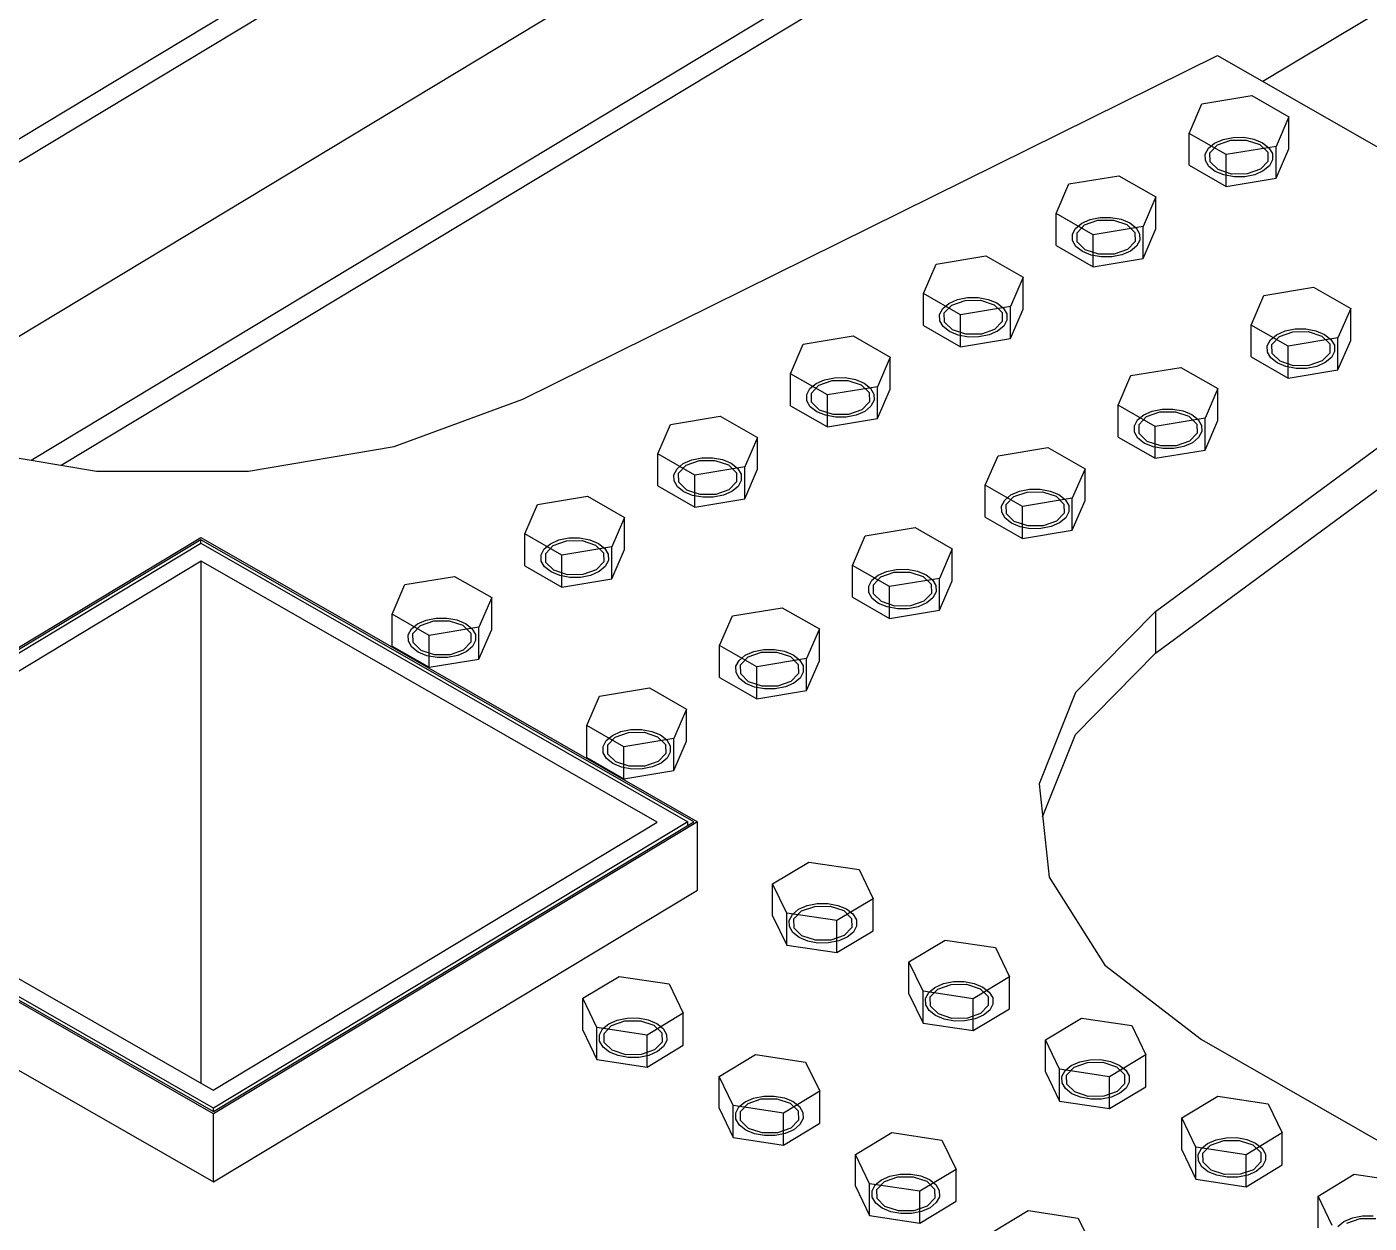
# Model space of a CAD drawing. Header units: millimetres. Extents: x 15962 to 71432, y 9666 to 72266.
# Drawn here: x 54990.3 to 55483.9, y 42962.1 to 43402.2 of the extents above; entities that cross this region are included whole.
import ezdxf

# ---------------------------------------------------------------- set-up
doc = ezdxf.new("R2010")
doc.units = ezdxf.units.MM
doc.header["$LTSCALE"] = 2

msp = doc.modelspace()

# ---------------------------------------------------------------- linework, layer by layer
at = {"color": 2, "linetype": 'Continuous'}
for p, q in [((54867.6184, 43288.6615), (55469.5329, 43651.8438)), ((54875.3491, 43284.8314), (55469.5329, 43643.3491)), ((55444.8302, 43382.1165), (55785.9768, 43587.957)), ((54936.035, 43257.4298), (55428.3456, 43554.4794)), ((54991.9464, 43242.7303), (55469.5329, 43530.8957)), ((55002.9422, 43240.8703), (55469.5329, 43522.401)), ((55172.7555, 43265.1695), (55428.197, 43391.6635)), ((55428.197, 43391.6635), (55571.2899, 43309.5323)), ((55405.3623, 43187.0875), (55571.2899, 43309.5323)), ((55405.3623, 43171.7161), (55571.2899, 43294.161)), ((55125.45, 43247.7344), (55172.7555, 43265.1695)), ((54962.2939, 43247.7464), (55015.952, 43238.6695)), ((55071.788, 43238.6654), (55125.45, 43247.7344)), ((55015.952, 43238.6695), (55071.788, 43238.6654)), ((54876.3496, 43106.9348), (55054.2862, 43214.2979)), ((55054.3047, 43213.4667), (54877.7637, 43106.9457)), ((55054.2862, 43214.2979), (55236.9432, 43109.7094)), ((55235.5291, 43109.6985), (55054.3047, 43213.4667)), ((55054.3047, 43212.2032), (55054.3047, 43213.4667)), ((54879.8849, 43106.962), (55054.3325, 43212.2199)), ((55054.3325, 43212.2199), (55233.408, 43109.6822)), ((55054.4806, 43205.5705), (54891.1976, 43107.0491)), ((55222.0952, 43109.5952), (55054.4806, 43205.5705)), ((55054.4806, 43013.554), (55054.4806, 43205.5705)), ((55405.3623, 43187.0875), (55375.9493, 43157.2743)), ((55405.3623, 43187.0875), (55405.3623, 43171.7161)), ((55375.9493, 43141.903), (55405.3623, 43171.7161)), ((55375.9493, 43157.2743), (55362.5093, 43123.7287)), ((55363.8094, 43111.6026), (55375.9493, 43141.903)), ((55362.5093, 43123.7287), (55366.1971, 43089.3338)), ((55058.8122, 43011.0737), (55222.0952, 43109.5952)), ((55233.408, 43109.6822), (55058.9603, 43004.4243)), ((55058.9881, 43003.1775), (55235.5291, 43109.6985)), ((55236.9432, 43109.7094), (55059.0066, 43002.3463)), ((55233.408, 43108.4187), (55233.408, 43109.6822)), ((55236.9432, 43084.6299), (55236.9432, 43109.7094)), ((55059.0066, 43002.3463), (54876.3496, 43106.9348)), ((54877.7637, 43106.9457), (55058.9881, 43003.1775)), ((55058.9603, 43004.4243), (54879.8849, 43106.962)), ((54891.1976, 43107.0491), (55058.8122, 43011.0737)), ((55366.1971, 43089.3338), (55386.6959, 43057.0454)), ((55059.0066, 42977.2668), (55236.9432, 43084.6299)), ((54876.3496, 43081.8553), (55059.0066, 42977.2668)), ((55386.6959, 43057.0454), (55422.2439, 43029.6386)), ((55422.2439, 43029.6386), (55643.9303, 42902.7034)), ((55058.9603, 43003.1934), (55058.9603, 43004.4243)), ((55059.0066, 42977.2668), (55059.0066, 43002.3463))]:
    msp.add_line(p, q, dxfattribs=at)
at = {"color": 7, "linetype": 'Continuous'}
for p, q in [((55422.3692, 43373.8254), (55440.7064, 43376.8652)), ((55440.7064, 43376.8652), (55454.3538, 43369.0508)), ((55417.6793, 43362.9712), (55422.3692, 43373.8254)), ((55454.3538, 43369.0508), (55449.6639, 43358.1966)), ((55454.3538, 43357.3039), (55454.3538, 43369.0508)), ((55417.6793, 43351.2242), (55417.6793, 43362.9712)), ((55431.3267, 43355.1567), (55417.6793, 43362.9712)), ((55427.0628, 43359.3909), (55430.1964, 43360.7663)), ((55428.1372, 43358.7757), (55433.0307, 43360.4869)), ((55430.1964, 43360.7663), (55433.8997, 43361.5052)), ((55433.0307, 43360.4869), (55438.7242, 43360.5307)), ((55433.8997, 43361.5052), (55437.8102, 43361.5353)), ((55437.8102, 43361.5353), (55441.5452, 43360.8537)), ((55438.7242, 43360.5307), (55443.6923, 43358.8954)), ((55441.5452, 43360.8537), (55444.7389, 43359.5269)), ((55423.6459, 43355.3183), (55424.8057, 43357.5137)), ((55424.8057, 43357.5137), (55427.0628, 43359.3909)), ((55425.355, 43355.8556), (55428.1372, 43358.7757)), ((55425.4296, 43352.509), (55425.355, 43355.8556)), ((55449.6639, 43358.1966), (55431.3267, 43355.1567)), ((55443.6923, 43358.8954), (55446.6036, 43356.0191)), ((55444.7389, 43359.5269), (55447.0789, 43357.6851)), ((55446.6036, 43356.0191), (55446.6781, 43352.6725)), ((55447.0789, 43357.6851), (55448.336, 43355.5083)), ((55448.336, 43355.5083), (55448.3872, 43353.2098)), ((55449.6639, 43346.4496), (55449.6639, 43358.1966)), ((55449.6639, 43346.4496), (55454.3538, 43357.3039)), ((55417.6793, 43351.2242), (55431.3267, 43343.4098)), ((55423.6971, 43353.0198), (55423.6459, 43355.3183)), ((55424.9542, 43350.843), (55423.6971, 43353.0198)), ((55427.2942, 43349.0012), (55424.9542, 43350.843)), ((55428.3409, 43349.6327), (55425.4296, 43352.509)), ((55431.3267, 43343.4098), (55431.3267, 43355.1567)), ((55446.6781, 43352.6725), (55443.8959, 43349.7524)), ((55447.2275, 43351.0144), (55444.9703, 43349.1372)), ((55448.3872, 43353.2098), (55447.2275, 43351.0144)), ((55373.5238, 43344.3532), (55391.8611, 43347.393)), ((55391.8611, 43347.393), (55405.5085, 43339.5786)), ((55430.488, 43347.6744), (55427.2942, 43349.0012)), ((55433.3089, 43347.9974), (55428.3409, 43349.6327)), ((55434.2229, 43346.9928), (55430.488, 43347.6744)), ((55431.3267, 43343.4098), (55449.6639, 43346.4496)), ((55439.0024, 43348.0412), (55433.3089, 43347.9974)), ((55438.1334, 43347.0229), (55434.2229, 43346.9928)), ((55441.8367, 43347.7618), (55438.1334, 43347.0229)), ((55443.8959, 43349.7524), (55439.0024, 43348.0412)), ((55444.9703, 43349.1372), (55441.8367, 43347.7618)), ((55368.834, 43333.4989), (55373.5238, 43344.3532)), ((55405.5085, 43339.5786), (55400.8186, 43328.7243)), ((55405.5085, 43327.8316), (55405.5085, 43339.5786)), ((55368.834, 43321.752), (55368.834, 43333.4989)), ((55382.4814, 43325.6845), (55368.834, 43333.4989)), ((55378.2175, 43329.9187), (55381.351, 43331.2941)), ((55379.2919, 43329.3035), (55384.1854, 43331.0147)), ((55381.351, 43331.2941), (55385.0544, 43332.033)), ((55384.1854, 43331.0147), (55389.8789, 43331.0585)), ((55385.0544, 43332.033), (55388.9649, 43332.0631)), ((55388.9649, 43332.0631), (55392.6998, 43331.3814)), ((55389.8789, 43331.0585), (55394.8469, 43329.4232)), ((55392.6998, 43331.3814), (55395.8936, 43330.0547)), ((55374.8006, 43325.8461), (55375.9603, 43328.0415)), ((55374.8518, 43323.5476), (55374.8006, 43325.8461)), ((55375.9603, 43328.0415), (55378.2175, 43329.9187)), ((55376.5097, 43326.3834), (55379.2919, 43329.3035)), ((55376.5842, 43323.0368), (55376.5097, 43326.3834)), ((55400.8186, 43328.7243), (55382.4814, 43325.6845)), ((55394.8469, 43329.4232), (55397.7582, 43326.5469)), ((55395.8936, 43330.0547), (55398.2336, 43328.2128)), ((55397.7582, 43326.5469), (55397.8328, 43323.2003)), ((55398.2336, 43328.2128), (55399.4907, 43326.0361)), ((55399.4907, 43326.0361), (55399.5419, 43323.7375)), ((55400.8186, 43316.9774), (55400.8186, 43328.7243)), ((55400.8186, 43316.9774), (55405.5085, 43327.8316)), ((55368.834, 43321.752), (55382.4814, 43313.9376)), ((55376.1089, 43321.3708), (55374.8518, 43323.5476)), ((55378.4488, 43319.5289), (55376.1089, 43321.3708)), ((55379.4955, 43320.1605), (55376.5842, 43323.0368)), ((55382.4814, 43313.9376), (55382.4814, 43325.6845)), ((55397.8328, 43323.2003), (55395.0506, 43320.2802)), ((55398.3821, 43321.5422), (55396.125, 43319.6649)), ((55399.5419, 43323.7375), (55398.3821, 43321.5422)), ((55324.6785, 43314.881), (55343.0157, 43317.9208)), ((55343.0157, 43317.9208), (55356.6631, 43310.1063)), ((55381.6426, 43318.2022), (55378.4488, 43319.5289)), ((55384.4635, 43318.5251), (55379.4955, 43320.1605)), ((55385.3776, 43317.5205), (55381.6426, 43318.2022)), ((55382.4814, 43313.9376), (55400.8186, 43316.9774)), ((55390.1571, 43318.5689), (55384.4635, 43318.5251)), ((55389.2881, 43317.5506), (55385.3776, 43317.5205)), ((55392.9914, 43318.2895), (55389.2881, 43317.5506)), ((55395.0506, 43320.2802), (55390.1571, 43318.5689)), ((55396.125, 43319.6649), (55392.9914, 43318.2895)), ((55319.9887, 43304.0267), (55324.6785, 43314.881)), ((55356.6631, 43310.1063), (55351.9733, 43299.2521)), ((55356.6631, 43298.3594), (55356.6631, 43310.1063)), ((55445.154, 43303.3381), (55463.4913, 43306.3779)), ((55463.4913, 43306.3779), (55477.1387, 43298.5635)), ((55319.9887, 43292.2798), (55319.9887, 43304.0267)), ((55333.636, 43296.2123), (55319.9887, 43304.0267)), ((55329.3721, 43300.4465), (55332.5057, 43301.8219)), ((55330.4466, 43299.8313), (55335.3401, 43301.5425)), ((55332.5057, 43301.8219), (55336.209, 43302.5608)), ((55335.3401, 43301.5425), (55341.0336, 43301.5863)), ((55336.209, 43302.5608), (55340.1196, 43302.5909)), ((55340.1196, 43302.5909), (55343.8545, 43301.9092)), ((55341.0336, 43301.5863), (55346.0016, 43299.951)), ((55343.8545, 43301.9092), (55347.0483, 43300.5825)), ((55440.4642, 43292.4839), (55445.154, 43303.3381)), ((55325.9553, 43296.3739), (55327.115, 43298.5692)), ((55326.0064, 43294.0753), (55325.9553, 43296.3739)), ((55327.115, 43298.5692), (55329.3721, 43300.4465)), ((55327.6644, 43296.9111), (55330.4466, 43299.8313)), ((55327.7389, 43293.5646), (55327.6644, 43296.9111)), ((55351.9733, 43299.2521), (55333.636, 43296.2123)), ((55333.636, 43284.4654), (55333.636, 43296.2123)), ((55346.0016, 43299.951), (55348.9129, 43297.0746)), ((55347.0483, 43300.5825), (55349.3882, 43298.7406)), ((55348.9129, 43297.0746), (55348.9874, 43293.7281)), ((55349.3882, 43298.7406), (55350.6453, 43296.5639)), ((55350.6453, 43296.5639), (55350.6965, 43294.2653)), ((55351.9733, 43287.5052), (55351.9733, 43299.2521)), ((55351.9733, 43287.5052), (55356.6631, 43298.3594)), ((55477.1387, 43298.5635), (55472.4488, 43287.7092)), ((55477.1387, 43286.8165), (55477.1387, 43298.5635)), ((55319.9887, 43292.2798), (55333.636, 43284.4654)), ((55327.2636, 43291.8986), (55326.0064, 43294.0753)), ((55329.6035, 43290.0567), (55327.2636, 43291.8986)), ((55330.6502, 43290.6883), (55327.7389, 43293.5646)), ((55348.9874, 43293.7281), (55346.2052, 43290.8079)), ((55349.5368, 43292.07), (55347.2797, 43290.1927)), ((55350.6965, 43294.2653), (55349.5368, 43292.07)), ((55440.4642, 43280.7369), (55440.4642, 43292.4839)), ((55454.1116, 43284.6694), (55440.4642, 43292.4839)), ((55275.8332, 43285.4087), (55294.1704, 43288.4486)), ((55294.1704, 43288.4486), (55307.8178, 43280.6341)), ((55332.7973, 43288.73), (55329.6035, 43290.0567)), ((55335.6182, 43289.0529), (55330.6502, 43290.6883)), ((55336.5322, 43288.0483), (55332.7973, 43288.73)), ((55333.636, 43284.4654), (55351.9733, 43287.5052)), ((55341.3117, 43289.0967), (55335.6182, 43289.0529)), ((55340.4428, 43288.0784), (55336.5322, 43288.0483)), ((55344.1461, 43288.8173), (55340.4428, 43288.0784)), ((55346.2052, 43290.8079), (55341.3117, 43289.0967)), ((55347.2797, 43290.1927), (55344.1461, 43288.8173)), ((55446.4308, 43284.831), (55447.5905, 43287.0264)), ((55447.5905, 43287.0264), (55449.8476, 43288.9036)), ((55448.1399, 43285.3683), (55450.9221, 43288.2884)), ((55449.8476, 43288.9036), (55452.9812, 43290.279)), ((55450.9221, 43288.2884), (55455.8156, 43289.9996)), ((55452.9812, 43290.279), (55456.6846, 43291.0179)), ((55472.4488, 43287.7092), (55454.1116, 43284.6694)), ((55455.8156, 43289.9996), (55461.5091, 43290.0434)), ((55456.6846, 43291.0179), (55460.5951, 43291.048)), ((55460.5951, 43291.048), (55464.33, 43290.3663)), ((55461.5091, 43290.0434), (55466.4771, 43288.4081)), ((55464.33, 43290.3663), (55467.5238, 43289.0396)), ((55466.4771, 43288.4081), (55469.3884, 43285.5318)), ((55467.5238, 43289.0396), (55469.8638, 43287.1978)), ((55469.8638, 43287.1978), (55471.1209, 43285.021)), ((55472.4488, 43275.9623), (55472.4488, 43287.7092)), ((55472.4488, 43275.9623), (55477.1387, 43286.8165)), ((55271.1433, 43274.5545), (55275.8332, 43285.4087)), ((55446.482, 43282.5325), (55446.4308, 43284.831)), ((55447.7391, 43280.3557), (55446.482, 43282.5325)), ((55448.2144, 43282.0217), (55448.1399, 43285.3683)), ((55451.1257, 43279.1454), (55448.2144, 43282.0217)), ((55454.1116, 43272.9225), (55454.1116, 43284.6694)), ((55469.463, 43282.1852), (55466.6807, 43279.2651)), ((55469.3884, 43285.5318), (55469.463, 43282.1852)), ((55471.1721, 43282.7225), (55470.0123, 43280.5271)), ((55471.1209, 43285.021), (55471.1721, 43282.7225)), ((55307.8178, 43280.6341), (55303.128, 43269.7799)), ((55307.8178, 43268.8872), (55307.8178, 43280.6341)), ((55396.3087, 43273.8659), (55414.6459, 43276.9057)), ((55414.6459, 43276.9057), (55428.2933, 43269.0913)), ((55440.4642, 43280.7369), (55454.1116, 43272.9225)), ((55450.079, 43278.5138), (55447.7391, 43280.3557)), ((55453.2728, 43277.1871), (55450.079, 43278.5138)), ((55456.0937, 43277.51), (55451.1257, 43279.1454)), ((55457.0078, 43276.5055), (55453.2728, 43277.1871)), ((55461.7873, 43277.5538), (55456.0937, 43277.51)), ((55460.9183, 43276.5355), (55457.0078, 43276.5055)), ((55464.6216, 43277.2745), (55460.9183, 43276.5355)), ((55466.6807, 43279.2651), (55461.7873, 43277.5538)), ((55467.7552, 43278.6498), (55464.6216, 43277.2745)), ((55470.0123, 43280.5271), (55467.7552, 43278.6498)), ((55271.1433, 43262.8076), (55271.1433, 43274.5545)), ((55284.7907, 43266.7401), (55271.1433, 43274.5545)), ((55280.5268, 43270.9743), (55283.6604, 43272.3497)), ((55281.6012, 43270.359), (55286.4947, 43272.0703)), ((55283.6604, 43272.3497), (55287.3637, 43273.0886)), ((55286.4947, 43272.0703), (55292.1883, 43272.1141)), ((55287.3637, 43273.0886), (55291.2742, 43273.1187)), ((55291.2742, 43273.1187), (55295.0092, 43272.437)), ((55292.1883, 43272.1141), (55297.1563, 43270.4787)), ((55295.0092, 43272.437), (55298.2029, 43271.1103)), ((55391.6189, 43263.0116), (55396.3087, 43273.8659)), ((55454.1116, 43272.9225), (55472.4488, 43275.9623)), ((55277.1099, 43266.9017), (55278.2697, 43269.097)), ((55277.1611, 43264.6031), (55277.1099, 43266.9017)), ((55278.2697, 43269.097), (55280.5268, 43270.9743)), ((55278.819, 43267.4389), (55281.6012, 43270.359)), ((55278.8936, 43264.0924), (55278.819, 43267.4389)), ((55303.128, 43269.7799), (55284.7907, 43266.7401)), ((55284.7907, 43254.9932), (55284.7907, 43266.7401)), ((55297.1563, 43270.4787), (55300.0676, 43267.6024)), ((55298.2029, 43271.1103), (55300.5429, 43269.2684)), ((55300.0676, 43267.6024), (55300.1421, 43264.2558)), ((55300.5429, 43269.2684), (55301.8, 43267.0917)), ((55301.8, 43267.0917), (55301.8512, 43264.7931)), ((55303.128, 43258.033), (55303.128, 43269.7799)), ((55303.128, 43258.033), (55307.8178, 43268.8872)), ((55428.2933, 43269.0913), (55423.6035, 43258.237)), ((55428.2933, 43257.3443), (55428.2933, 43269.0913)), ((55271.1433, 43262.8076), (55284.7907, 43254.9932)), ((55278.4182, 43262.4264), (55277.1611, 43264.6031)), ((55280.7582, 43260.5845), (55278.4182, 43262.4264)), ((55281.8049, 43261.216), (55278.8936, 43264.0924)), ((55300.1421, 43264.2558), (55297.3599, 43261.3357)), ((55300.6915, 43262.5978), (55298.4343, 43260.7205)), ((55301.8512, 43264.7931), (55300.6915, 43262.5978)), ((55391.6189, 43251.2647), (55391.6189, 43263.0116)), ((55405.2662, 43255.1972), (55391.6189, 43263.0116)), ((55226.9878, 43255.9365), (55245.3251, 43258.9763)), ((55245.3251, 43258.9763), (55258.9725, 43251.1619)), ((55283.952, 43259.2578), (55280.7582, 43260.5845)), ((55286.7729, 43259.5807), (55281.8049, 43261.216)), ((55287.6869, 43258.5761), (55283.952, 43259.2578)), ((55284.7907, 43254.9932), (55303.128, 43258.033)), ((55292.4664, 43259.6245), (55286.7729, 43259.5807)), ((55291.5974, 43258.6062), (55287.6869, 43258.5761)), ((55295.3007, 43259.3451), (55291.5974, 43258.6062)), ((55297.3599, 43261.3357), (55292.4664, 43259.6245)), ((55298.4343, 43260.7205), (55295.3007, 43259.3451)), ((55397.5855, 43255.3588), (55398.7452, 43257.5541)), ((55398.7452, 43257.5541), (55401.0023, 43259.4314)), ((55399.2946, 43255.8961), (55402.0768, 43258.8162)), ((55401.0023, 43259.4314), (55404.1359, 43260.8068)), ((55402.0768, 43258.8162), (55406.9702, 43260.5274)), ((55404.1359, 43260.8068), (55407.8392, 43261.5457)), ((55423.6035, 43258.237), (55405.2662, 43255.1972)), ((55406.9702, 43260.5274), (55412.6638, 43260.5712)), ((55407.8392, 43261.5457), (55411.7498, 43261.5758)), ((55411.7498, 43261.5758), (55415.4847, 43260.8941)), ((55412.6638, 43260.5712), (55417.6318, 43258.9359)), ((55415.4847, 43260.8941), (55418.6785, 43259.5674)), ((55417.6318, 43258.9359), (55420.5431, 43256.0596)), ((55418.6785, 43259.5674), (55421.0184, 43257.7255)), ((55421.0184, 43257.7255), (55422.2755, 43255.5488)), ((55423.6035, 43246.4901), (55423.6035, 43258.237)), ((55423.6035, 43246.4901), (55428.2933, 43257.3443)), ((55222.298, 43245.0823), (55226.9878, 43255.9365)), ((55397.6366, 43253.0603), (55397.5855, 43255.3588)), ((55398.8937, 43250.8835), (55397.6366, 43253.0603)), ((55399.3691, 43252.5495), (55399.2946, 43255.8961)), ((55402.2804, 43249.6732), (55399.3691, 43252.5495)), ((55405.2662, 43243.4503), (55405.2662, 43255.1972)), ((55420.6176, 43252.713), (55417.8354, 43249.7929)), ((55420.5431, 43256.0596), (55420.6176, 43252.713)), ((55422.3267, 43253.2502), (55421.167, 43251.0549)), ((55422.2755, 43255.5488), (55422.3267, 43253.2502)), ((55258.9725, 43251.1619), (55254.2826, 43240.3077)), ((55258.9725, 43239.415), (55258.9725, 43251.1619)), ((55347.4634, 43244.3936), (55365.8006, 43247.4335)), ((55365.8006, 43247.4335), (55379.448, 43239.619)), ((55391.6189, 43251.2647), (55405.2662, 43243.4503)), ((55401.2337, 43249.0416), (55398.8937, 43250.8835)), ((55404.4275, 43247.7149), (55401.2337, 43249.0416)), ((55407.2484, 43248.0378), (55402.2804, 43249.6732)), ((55408.1624, 43247.0332), (55404.4275, 43247.7149)), ((55412.9419, 43248.0816), (55407.2484, 43248.0378)), ((55412.073, 43247.0633), (55408.1624, 43247.0332)), ((55415.7763, 43247.8022), (55412.073, 43247.0633)), ((55417.8354, 43249.7929), (55412.9419, 43248.0816)), ((55418.9099, 43249.1776), (55415.7763, 43247.8022)), ((55421.167, 43251.0549), (55418.9099, 43249.1776)), ((55222.298, 43233.3354), (55222.298, 43245.0823)), ((55235.9454, 43237.2679), (55222.298, 43245.0823)), ((55231.6815, 43241.5021), (55234.8151, 43242.8775)), ((55232.7559, 43240.8868), (55237.6494, 43242.5981)), ((55234.8151, 43242.8775), (55238.5184, 43243.6164)), ((55237.6494, 43242.5981), (55243.3429, 43242.6419)), ((55238.5184, 43243.6164), (55242.4289, 43243.6464)), ((55242.4289, 43243.6464), (55246.1638, 43242.9648)), ((55243.3429, 43242.6419), (55248.3109, 43241.0065)), ((55246.1638, 43242.9648), (55249.3576, 43241.6381)), ((55342.7735, 43233.5394), (55347.4634, 43244.3936)), ((55405.2662, 43243.4503), (55423.6035, 43246.4901)), ((55228.2646, 43237.4295), (55229.4243, 43239.6248)), ((55228.3158, 43235.1309), (55228.2646, 43237.4295)), ((55229.4243, 43239.6248), (55231.6815, 43241.5021)), ((55229.9737, 43237.9667), (55232.7559, 43240.8868)), ((55230.0482, 43234.6201), (55229.9737, 43237.9667)), ((55254.2826, 43240.3077), (55235.9454, 43237.2679)), ((55235.9454, 43225.5209), (55235.9454, 43237.2679)), ((55248.3109, 43241.0065), (55251.2222, 43238.1302)), ((55249.3576, 43241.6381), (55251.6976, 43239.7962)), ((55251.2222, 43238.1302), (55251.2968, 43234.7836)), ((55251.6976, 43239.7962), (55252.9547, 43237.6194)), ((55252.9547, 43237.6194), (55253.0059, 43235.3209)), ((55254.2826, 43228.5607), (55254.2826, 43240.3077)), ((55254.2826, 43228.5607), (55258.9725, 43239.415)), ((55379.448, 43239.619), (55374.7581, 43228.7648)), ((55379.448, 43227.8721), (55379.448, 43239.619)), ((55222.298, 43233.3354), (55235.9454, 43225.5209)), ((55229.5729, 43232.9541), (55228.3158, 43235.1309)), ((55231.9129, 43231.1123), (55229.5729, 43232.9541)), ((55232.9595, 43231.7438), (55230.0482, 43234.6201)), ((55251.2968, 43234.7836), (55248.5146, 43231.8635)), ((55251.8461, 43233.1255), (55249.589, 43231.2483)), ((55253.0059, 43235.3209), (55251.8461, 43233.1255)), ((55342.7735, 43221.7925), (55342.7735, 43233.5394)), ((55356.4209, 43225.725), (55342.7735, 43233.5394)), ((55355.2906, 43231.3346), (55358.9939, 43232.0735)), ((55358.9939, 43232.0735), (55362.9044, 43232.1036)), ((55362.9044, 43232.1036), (55366.6394, 43231.4219)), ((55178.1425, 43226.4643), (55196.4798, 43229.5041)), ((55196.4798, 43229.5041), (55210.1271, 43221.6897)), ((55235.1066, 43229.7856), (55231.9129, 43231.1123)), ((55237.9275, 43230.1085), (55232.9595, 43231.7438)), ((55238.8416, 43229.1039), (55235.1066, 43229.7856)), ((55235.9454, 43225.5209), (55254.2826, 43228.5607)), ((55243.6211, 43230.1523), (55237.9275, 43230.1085)), ((55242.7521, 43229.134), (55238.8416, 43229.1039)), ((55246.4554, 43229.8729), (55242.7521, 43229.134)), ((55248.5146, 43231.8635), (55243.6211, 43230.1523)), ((55249.589, 43231.2483), (55246.4554, 43229.8729)), ((55348.7401, 43225.8866), (55349.8999, 43228.0819)), ((55349.8999, 43228.0819), (55352.157, 43229.9592)), ((55350.4492, 43226.4238), (55353.2314, 43229.344)), ((55352.157, 43229.9592), (55355.2906, 43231.3346)), ((55353.2314, 43229.344), (55358.1249, 43231.0552)), ((55374.7581, 43228.7648), (55356.4209, 43225.725)), ((55358.1249, 43231.0552), (55363.8184, 43231.099)), ((55363.8184, 43231.099), (55368.7865, 43229.4636)), ((55366.6394, 43231.4219), (55369.8331, 43230.0952)), ((55368.7865, 43229.4636), (55371.6978, 43226.5873)), ((55369.8331, 43230.0952), (55372.1731, 43228.2533)), ((55372.1731, 43228.2533), (55373.4302, 43226.0766)), ((55374.7581, 43217.0179), (55374.7581, 43228.7648)), ((55374.7581, 43217.0179), (55379.448, 43227.8721)), ((55173.4527, 43215.6101), (55178.1425, 43226.4643)), ((55348.7913, 43223.588), (55348.7401, 43225.8866)), ((55350.0484, 43221.4113), (55348.7913, 43223.588)), ((55350.5238, 43223.0773), (55350.4492, 43226.4238)), ((55353.4351, 43220.2009), (55350.5238, 43223.0773)), ((55356.4209, 43213.9781), (55356.4209, 43225.725)), ((55371.7723, 43223.2408), (55368.9901, 43220.3206)), ((55371.6978, 43226.5873), (55371.7723, 43223.2408)), ((55373.4814, 43223.778), (55372.3217, 43221.5827)), ((55373.4302, 43226.0766), (55373.4814, 43223.778)), ((55210.1271, 43221.6897), (55205.4373, 43210.8354)), ((55210.1271, 43209.9428), (55210.1271, 43221.6897)), ((55298.618, 43214.9214), (55316.9553, 43217.9612)), ((55316.9553, 43217.9612), (55330.6027, 43210.1468)), ((55342.7735, 43221.7925), (55356.4209, 43213.9781)), ((55352.3884, 43219.5694), (55350.0484, 43221.4113)), ((55355.5822, 43218.2427), (55352.3884, 43219.5694)), ((55358.4031, 43218.5656), (55353.4351, 43220.2009)), ((55359.3171, 43217.561), (55355.5822, 43218.2427)), ((55364.0966, 43218.6094), (55358.4031, 43218.5656)), ((55363.2276, 43217.5911), (55359.3171, 43217.561)), ((55366.9309, 43218.33), (55363.2276, 43217.5911)), ((55368.9901, 43220.3206), (55364.0966, 43218.6094)), ((55370.0645, 43219.7054), (55366.9309, 43218.33)), ((55372.3217, 43221.5827), (55370.0645, 43219.7054)), ((55173.4527, 43203.8631), (55173.4527, 43215.6101)), ((55187.1001, 43207.7956), (55173.4527, 43215.6101)), ((55182.8361, 43212.0298), (55185.9697, 43213.4052)), ((55183.9106, 43211.4146), (55188.8041, 43213.1258)), ((55185.9697, 43213.4052), (55189.673, 43214.1441)), ((55188.8041, 43213.1258), (55194.4976, 43213.1696)), ((55189.673, 43214.1441), (55193.5836, 43214.1742)), ((55193.5836, 43214.1742), (55197.3185, 43213.4926)), ((55194.4976, 43213.1696), (55199.4656, 43211.5343)), ((55197.3185, 43213.4926), (55200.5123, 43212.1658)), ((55293.9282, 43204.0672), (55298.618, 43214.9214)), ((55356.4209, 43213.9781), (55374.7581, 43217.0179)), ((55179.4193, 43207.9572), (55180.579, 43210.1526)), ((55179.4705, 43205.6587), (55179.4193, 43207.9572)), ((55180.579, 43210.1526), (55182.8361, 43212.0298)), ((55181.1284, 43208.4945), (55183.9106, 43211.4146)), ((55181.2029, 43205.1479), (55181.1284, 43208.4945)), ((55205.4373, 43210.8354), (55187.1001, 43207.7956)), ((55187.1001, 43196.0487), (55187.1001, 43207.7956)), ((55199.4656, 43211.5343), (55202.3769, 43208.658)), ((55200.5123, 43212.1658), (55202.8522, 43210.324)), ((55202.3769, 43208.658), (55202.4514, 43205.3114)), ((55202.8522, 43210.324), (55204.1094, 43208.1472)), ((55204.1094, 43208.1472), (55204.1605, 43205.8487)), ((55205.4373, 43199.0885), (55205.4373, 43210.8354)), ((55205.4373, 43199.0885), (55210.1271, 43209.9428)), ((55330.6027, 43210.1468), (55325.9128, 43199.2926)), ((55330.6027, 43198.3999), (55330.6027, 43210.1468)), ((55173.4527, 43203.8631), (55187.1001, 43196.0487)), ((55180.7276, 43203.4819), (55179.4705, 43205.6587)), ((55183.0675, 43201.64), (55180.7276, 43203.4819)), ((55184.1142, 43202.2716), (55181.2029, 43205.1479)), ((55202.4514, 43205.3114), (55199.6692, 43202.3913)), ((55203.0008, 43203.6533), (55200.7437, 43201.7761)), ((55204.1605, 43205.8487), (55203.0008, 43203.6533)), ((55293.9282, 43192.3203), (55293.9282, 43204.0672)), ((55307.5756, 43196.2528), (55293.9282, 43204.0672)), ((55306.4452, 43201.8624), (55310.1486, 43202.6013)), ((55310.1486, 43202.6013), (55314.0591, 43202.6314)), ((55314.0591, 43202.6314), (55317.794, 43201.9497)), ((55129.2972, 43196.9921), (55147.6344, 43200.0319)), ((55147.6344, 43200.0319), (55161.2818, 43192.2175)), ((55186.2613, 43200.3133), (55183.0675, 43201.64)), ((55189.0822, 43200.6362), (55184.1142, 43202.2716)), ((55189.9962, 43199.6317), (55186.2613, 43200.3133)), ((55187.1001, 43196.0487), (55205.4373, 43199.0885)), ((55194.7757, 43200.6801), (55189.0822, 43200.6362)), ((55193.9068, 43199.6618), (55189.9962, 43199.6317)), ((55197.6101, 43200.4007), (55193.9068, 43199.6618)), ((55199.6692, 43202.3913), (55194.7757, 43200.6801)), ((55200.7437, 43201.7761), (55197.6101, 43200.4007)), ((55299.8948, 43196.4144), (55301.0545, 43198.6097)), ((55301.0545, 43198.6097), (55303.3117, 43200.487)), ((55301.6039, 43196.9516), (55304.3861, 43199.8717)), ((55303.3117, 43200.487), (55306.4452, 43201.8624)), ((55304.3861, 43199.8717), (55309.2796, 43201.583)), ((55325.9128, 43199.2926), (55307.5756, 43196.2528)), ((55309.2796, 43201.583), (55314.9731, 43201.6268)), ((55314.9731, 43201.6268), (55319.9411, 43199.9914)), ((55317.794, 43201.9497), (55320.9878, 43200.623)), ((55319.9411, 43199.9914), (55322.8524, 43197.1151)), ((55320.9878, 43200.623), (55323.3278, 43198.7811)), ((55323.3278, 43198.7811), (55324.5849, 43196.6043)), ((55325.9128, 43187.5456), (55325.9128, 43199.2926)), ((55325.9128, 43187.5456), (55330.6027, 43198.3999)), ((55124.6073, 43186.1378), (55129.2972, 43196.9921)), ((55299.946, 43194.1158), (55299.8948, 43196.4144)), ((55301.2031, 43191.9391), (55299.946, 43194.1158)), ((55301.6784, 43193.605), (55301.6039, 43196.9516)), ((55304.5897, 43190.7287), (55301.6784, 43193.605)), ((55307.5756, 43184.5058), (55307.5756, 43196.2528)), ((55322.927, 43193.7685), (55320.1448, 43190.8484)), ((55322.8524, 43197.1151), (55322.927, 43193.7685)), ((55324.6361, 43194.3058), (55323.4763, 43192.1104)), ((55324.5849, 43196.6043), (55324.6361, 43194.3058)), ((55161.2818, 43192.2175), (55156.592, 43181.3632)), ((55161.2818, 43180.4705), (55161.2818, 43192.2175)), ((55249.7727, 43185.4492), (55268.1099, 43188.489)), ((55268.1099, 43188.489), (55281.7573, 43180.6746)), ((55293.9282, 43192.3203), (55307.5756, 43184.5058)), ((55303.543, 43190.0972), (55301.2031, 43191.9391)), ((55306.7368, 43188.7705), (55303.543, 43190.0972)), ((55309.5577, 43189.0934), (55304.5897, 43190.7287)), ((55310.4718, 43188.0888), (55306.7368, 43188.7705)), ((55315.2513, 43189.1372), (55309.5577, 43189.0934)), ((55314.3823, 43188.1189), (55310.4718, 43188.0888)), ((55318.0856, 43188.8578), (55314.3823, 43188.1189)), ((55320.1448, 43190.8484), (55315.2513, 43189.1372)), ((55321.2192, 43190.2332), (55318.0856, 43188.8578)), ((55323.4763, 43192.1104), (55321.2192, 43190.2332)), ((55124.6073, 43174.3909), (55124.6073, 43186.1378)), ((55138.2547, 43178.3234), (55124.6073, 43186.1378)), ((55133.9908, 43182.5576), (55137.1244, 43183.933)), ((55135.0653, 43181.9424), (55139.9587, 43183.6536)), ((55137.1244, 43183.933), (55140.8277, 43184.6719)), ((55139.9587, 43183.6536), (55145.6523, 43183.6974)), ((55140.8277, 43184.6719), (55144.7382, 43184.702)), ((55144.7382, 43184.702), (55148.4732, 43184.0203)), ((55145.6523, 43183.6974), (55150.6203, 43182.0621)), ((55148.4732, 43184.0203), (55151.667, 43182.6936)), ((55151.667, 43182.6936), (55154.0069, 43180.8517)), ((55245.0829, 43174.595), (55249.7727, 43185.4492)), ((55307.5756, 43184.5058), (55325.9128, 43187.5456)), ((55130.5739, 43178.485), (55131.7337, 43180.6804)), ((55130.6251, 43176.1865), (55130.5739, 43178.485)), ((55131.7337, 43180.6804), (55133.9908, 43182.5576)), ((55132.283, 43179.0223), (55135.0653, 43181.9424)), ((55132.3576, 43175.6757), (55132.283, 43179.0223)), ((55156.592, 43181.3632), (55138.2547, 43178.3234)), ((55138.2547, 43166.5765), (55138.2547, 43178.3234)), ((55150.6203, 43182.0621), (55153.5316, 43179.1858)), ((55153.5316, 43179.1858), (55153.6061, 43175.8392)), ((55154.0069, 43180.8517), (55155.264, 43178.675)), ((55155.264, 43178.675), (55155.3152, 43176.3764)), ((55156.592, 43169.6163), (55156.592, 43181.3632)), ((55156.592, 43169.6163), (55161.2818, 43180.4705)), ((55281.7573, 43180.6746), (55277.0675, 43169.8204)), ((55281.7573, 43168.9277), (55281.7573, 43180.6746)), ((55124.6073, 43174.3909), (55138.2547, 43166.5765)), ((55131.8822, 43174.0097), (55130.6251, 43176.1865)), ((55134.2222, 43172.1678), (55131.8822, 43174.0097)), ((55135.2689, 43172.7994), (55132.3576, 43175.6757)), ((55150.8239, 43172.9191), (55145.9304, 43171.2078)), ((55153.6061, 43175.8392), (55150.8239, 43172.9191)), ((55154.1555, 43174.1811), (55151.8983, 43172.3038)), ((55155.3152, 43176.3764), (55154.1555, 43174.1811)), ((55245.0829, 43162.848), (55245.0829, 43174.595)), ((55258.7302, 43166.7805), (55245.0829, 43174.595)), ((55257.5999, 43172.3901), (55261.3032, 43173.129)), ((55261.3032, 43173.129), (55265.2138, 43173.1591)), ((55265.2138, 43173.1591), (55268.9487, 43172.4775)), ((55137.416, 43170.8411), (55134.2222, 43172.1678)), ((55140.2369, 43171.164), (55135.2689, 43172.7994)), ((55141.1509, 43170.1594), (55137.416, 43170.8411)), ((55138.2547, 43166.5765), (55156.592, 43169.6163)), ((55145.9304, 43171.2078), (55140.2369, 43171.164)), ((55145.0614, 43170.1895), (55141.1509, 43170.1594)), ((55148.7648, 43170.9284), (55145.0614, 43170.1895)), ((55151.8983, 43172.3038), (55148.7648, 43170.9284)), ((55251.0495, 43166.9421), (55252.2092, 43169.1375)), ((55252.2092, 43169.1375), (55254.4663, 43171.0147)), ((55252.7586, 43167.4794), (55255.5408, 43170.3995)), ((55254.4663, 43171.0147), (55257.5999, 43172.3901)), ((55255.5408, 43170.3995), (55260.4343, 43172.1107)), ((55277.0675, 43169.8204), (55258.7302, 43166.7805)), ((55260.4343, 43172.1107), (55266.1278, 43172.1545)), ((55266.1278, 43172.1545), (55271.0958, 43170.5192)), ((55268.9487, 43172.4775), (55272.1425, 43171.1507)), ((55271.0958, 43170.5192), (55274.0071, 43167.6429)), ((55272.1425, 43171.1507), (55274.4824, 43169.3089)), ((55274.4824, 43169.3089), (55275.7395, 43167.1321)), ((55277.0675, 43158.0734), (55277.0675, 43169.8204)), ((55277.0675, 43158.0734), (55281.7573, 43168.9277)), ((55251.1006, 43164.6436), (55251.0495, 43166.9421)), ((55252.3578, 43162.4668), (55251.1006, 43164.6436)), ((55252.8331, 43164.1328), (55252.7586, 43167.4794)), ((55255.7444, 43161.2565), (55252.8331, 43164.1328)), ((55258.7302, 43155.0336), (55258.7302, 43166.7805)), ((55274.0816, 43164.2963), (55271.2994, 43161.3762)), ((55274.0071, 43167.6429), (55274.0816, 43164.2963)), ((55275.7907, 43164.8336), (55274.631, 43162.6382)), ((55275.7395, 43167.1321), (55275.7907, 43164.8336)), ((55200.9274, 43155.977), (55219.2646, 43159.0168)), ((55219.2646, 43159.0168), (55232.912, 43151.2024)), ((55245.0829, 43162.848), (55258.7302, 43155.0336)), ((55254.6977, 43160.625), (55252.3578, 43162.4668)), ((55257.8915, 43159.2982), (55254.6977, 43160.625)), ((55260.7124, 43159.6212), (55255.7444, 43161.2565)), ((55261.6264, 43158.6166), (55257.8915, 43159.2982)), ((55258.7302, 43155.0336), (55277.0675, 43158.0734)), ((55266.4059, 43159.665), (55260.7124, 43159.6212)), ((55265.537, 43158.6467), (55261.6264, 43158.6166)), ((55269.2403, 43159.3856), (55265.537, 43158.6467)), ((55271.2994, 43161.3762), (55266.4059, 43159.665)), ((55272.3739, 43160.761), (55269.2403, 43159.3856)), ((55274.631, 43162.6382), (55272.3739, 43160.761)), ((55196.2375, 43145.1227), (55200.9274, 43155.977)), ((55232.912, 43151.2024), (55228.2222, 43140.3481)), ((55232.912, 43139.4554), (55232.912, 43151.2024)), ((55196.2375, 43133.3758), (55196.2375, 43145.1227)), ((55209.8849, 43137.3083), (55196.2375, 43145.1227)), ((55208.7546, 43142.9179), (55212.4579, 43143.6568)), ((55212.4579, 43143.6568), (55216.3684, 43143.6869)), ((55216.3684, 43143.6869), (55220.1034, 43143.0052)), ((55202.2041, 43137.4699), (55203.3639, 43139.6653)), ((55203.3639, 43139.6653), (55205.621, 43141.5425)), ((55203.9132, 43138.0072), (55206.6954, 43140.9273)), ((55205.621, 43141.5425), (55208.7546, 43142.9179)), ((55206.6954, 43140.9273), (55211.5889, 43142.6385)), ((55228.2222, 43140.3481), (55209.8849, 43137.3083)), ((55211.5889, 43142.6385), (55217.2825, 43142.6823)), ((55217.2825, 43142.6823), (55222.2505, 43141.047)), ((55220.1034, 43143.0052), (55223.2971, 43141.6785)), ((55222.2505, 43141.047), (55225.1618, 43138.1707)), ((55223.2971, 43141.6785), (55225.6371, 43139.8366)), ((55225.6371, 43139.8366), (55226.8942, 43137.6599)), ((55228.2222, 43128.6012), (55228.2222, 43140.3481)), ((55228.2222, 43128.6012), (55232.912, 43139.4554)), ((55196.2375, 43133.3758), (55209.8849, 43125.5614)), ((55202.2553, 43135.1714), (55202.2041, 43137.4699)), ((55203.5124, 43132.9946), (55202.2553, 43135.1714)), ((55203.9878, 43134.6606), (55203.9132, 43138.0072)), ((55206.8991, 43131.7843), (55203.9878, 43134.6606)), ((55209.8849, 43125.5614), (55209.8849, 43137.3083)), ((55225.2363, 43134.8241), (55222.4541, 43131.904)), ((55225.1618, 43138.1707), (55225.2363, 43134.8241)), ((55226.9454, 43135.3613), (55225.7857, 43133.166)), ((55226.8942, 43137.6599), (55226.9454, 43135.3613)), ((55205.8524, 43131.1527), (55203.5124, 43132.9946)), ((55209.0462, 43129.826), (55205.8524, 43131.1527)), ((55211.8671, 43130.1489), (55206.8991, 43131.7843)), ((55212.7811, 43129.1443), (55209.0462, 43129.826)), ((55209.8849, 43125.5614), (55228.2222, 43128.6012)), ((55217.5606, 43130.1927), (55211.8671, 43130.1489)), ((55216.6916, 43129.1744), (55212.7811, 43129.1443)), ((55220.3949, 43129.9133), (55216.6916, 43129.1744)), ((55222.4541, 43131.904), (55217.5606, 43130.1927)), ((55223.5285, 43131.2887), (55220.3949, 43129.9133)), ((55225.7857, 43133.166), (55223.5285, 43131.2887)), ((55264.5645, 43086.93), (55277.8592, 43094.9517)), ((55277.8592, 43094.9517), (55296.3255, 43092.1951)), ((55296.3255, 43092.1951), (55301.4972, 43081.4168)), ((55264.5645, 43075.1831), (55264.5645, 43086.93)), ((55269.7361, 43076.1516), (55264.5645, 43086.93)), ((55277.2107, 43078.9287), (55280.914, 43079.6676)), ((55280.914, 43079.6676), (55284.8245, 43079.6977)), ((55284.8245, 43079.6977), (55288.5595, 43079.0161)), ((55301.4972, 43081.4168), (55288.2025, 43073.395)), ((55301.4972, 43069.6698), (55301.4972, 43081.4168)), ((55264.5645, 43075.1831), (55269.7361, 43064.4047)), ((55269.7361, 43064.4047), (55269.7361, 43076.1516)), ((55288.2025, 43073.395), (55269.7361, 43076.1516)), ((55270.6602, 43073.4807), (55271.8199, 43075.6761)), ((55271.8199, 43075.6761), (55274.0771, 43077.5533)), ((55272.3693, 43074.018), (55275.1515, 43076.9381)), ((55274.0771, 43077.5533), (55277.2107, 43078.9287)), ((55275.1515, 43076.9381), (55280.045, 43078.6493)), ((55280.045, 43078.6493), (55285.7385, 43078.6931)), ((55285.7385, 43078.6931), (55290.7065, 43077.0578)), ((55288.5595, 43079.0161), (55291.7532, 43077.6893)), ((55290.7065, 43077.0578), (55293.6179, 43074.1815)), ((55291.7532, 43077.6893), (55294.0932, 43075.8475)), ((55293.6179, 43074.1815), (55293.6924, 43070.8349)), ((55294.0932, 43075.8475), (55295.3503, 43073.6707)), ((55270.7114, 43071.1822), (55270.6602, 43073.4807)), ((55271.9685, 43069.0054), (55270.7114, 43071.1822)), ((55272.4438, 43070.6714), (55272.3693, 43074.018)), ((55275.3551, 43067.7951), (55272.4438, 43070.6714)), ((55288.2025, 43061.6481), (55288.2025, 43073.395)), ((55288.2025, 43061.6481), (55301.4972, 43069.6698)), ((55293.6924, 43070.8349), (55290.9102, 43067.9148)), ((55294.2418, 43069.1768), (55291.9846, 43067.2996)), ((55295.4015, 43071.3722), (55294.2418, 43069.1768)), ((55295.3503, 43073.6707), (55295.4015, 43071.3722)), ((55269.7361, 43064.4047), (55288.2025, 43061.6481)), ((55274.3085, 43067.1636), (55271.9685, 43069.0054)), ((55277.5022, 43065.8368), (55274.3085, 43067.1636)), ((55280.3232, 43066.1598), (55275.3551, 43067.7951)), ((55281.2372, 43065.1552), (55277.5022, 43065.8368)), ((55286.0167, 43066.2036), (55280.3232, 43066.1598)), ((55285.1477, 43065.1853), (55281.2372, 43065.1552)), ((55288.851, 43065.9242), (55285.1477, 43065.1853)), ((55290.9102, 43067.9148), (55286.0167, 43066.2036)), ((55291.9846, 43067.2996), (55288.851, 43065.9242)), ((55314.7056, 43058.2194), (55328.0003, 43066.2412)), ((55328.0003, 43066.2412), (55346.4667, 43063.4845)), ((55346.4667, 43063.4845), (55351.6383, 43052.7062)), ((55314.7056, 43046.4725), (55314.7056, 43058.2194)), ((55319.8773, 43047.4411), (55314.7056, 43058.2194)), ((55194.7855, 43044.8268), (55208.0802, 43052.8486)), ((55208.0802, 43052.8486), (55226.5465, 43050.0919)), ((55226.5465, 43050.0919), (55231.7181, 43039.3136)), ((55324.2182, 43048.8428), (55327.3518, 43050.2182)), ((55325.2927, 43048.2275), (55330.1861, 43049.9388)), ((55327.3518, 43050.2182), (55331.0551, 43050.9571)), ((55330.1861, 43049.9388), (55335.8797, 43049.9826)), ((55331.0551, 43050.9571), (55334.9656, 43050.9872)), ((55334.9656, 43050.9872), (55338.7006, 43050.3055)), ((55335.8797, 43049.9826), (55340.8477, 43048.3472)), ((55351.6383, 43052.7062), (55338.3436, 43044.6845)), ((55338.7006, 43050.3055), (55341.8944, 43048.9788)), ((55351.6383, 43040.9593), (55351.6383, 43052.7062)), ((55194.7855, 43033.0799), (55194.7855, 43044.8268)), ((55199.9571, 43034.0485), (55194.7855, 43044.8268)), ((55314.7056, 43046.4725), (55319.8773, 43035.6942)), ((55319.8773, 43035.6942), (55319.8773, 43047.4411)), ((55338.3436, 43044.6845), (55319.8773, 43047.4411)), ((55320.8013, 43044.7702), (55321.9611, 43046.9655)), ((55320.8525, 43042.4716), (55320.8013, 43044.7702)), ((55321.9611, 43046.9655), (55324.2182, 43048.8428)), ((55322.5104, 43045.3074), (55325.2927, 43048.2275)), ((55322.585, 43041.9608), (55322.5104, 43045.3074)), ((55338.3436, 43032.9375), (55338.3436, 43044.6845)), ((55340.8477, 43048.3472), (55343.759, 43045.4709)), ((55341.8944, 43048.9788), (55344.2343, 43047.1369)), ((55343.759, 43045.4709), (55343.8335, 43042.1243)), ((55344.2343, 43047.1369), (55345.4914, 43044.9601)), ((55345.4914, 43044.9601), (55345.5426, 43042.6616)), ((55322.1096, 43040.2949), (55320.8525, 43042.4716)), ((55324.4496, 43038.453), (55322.1096, 43040.2949)), ((55325.4963, 43039.0845), (55322.585, 43041.9608)), ((55338.3436, 43032.9375), (55351.6383, 43040.9593)), ((55343.8335, 43042.1243), (55341.0513, 43039.2042)), ((55344.3829, 43040.4662), (55342.1258, 43038.589)), ((55345.5426, 43042.6616), (55344.3829, 43040.4662)), ((55202.0409, 43033.5729), (55204.298, 43035.4502)), ((55202.5903, 43031.9148), (55205.3725, 43034.8349)), ((55204.298, 43035.4502), (55207.4316, 43036.8256)), ((55205.3725, 43034.8349), (55210.2659, 43036.5462)), ((55207.4316, 43036.8256), (55211.1349, 43037.5645)), ((55210.2659, 43036.5462), (55215.9595, 43036.59)), ((55211.1349, 43037.5645), (55215.0455, 43037.5946)), ((55215.0455, 43037.5946), (55218.7804, 43036.9129)), ((55215.9595, 43036.59), (55220.9275, 43034.9546)), ((55231.7181, 43039.3136), (55218.4234, 43031.2919)), ((55218.7804, 43036.9129), (55221.9742, 43035.5862)), ((55220.9275, 43034.9546), (55223.8388, 43032.0783)), ((55221.9742, 43035.5862), (55224.3141, 43033.7443)), ((55231.7181, 43027.5667), (55231.7181, 43039.3136)), ((55319.8773, 43035.6942), (55338.3436, 43032.9375)), ((55327.6434, 43037.1263), (55324.4496, 43038.453)), ((55330.4643, 43037.4492), (55325.4963, 43039.0845)), ((55331.3783, 43036.4446), (55327.6434, 43037.1263)), ((55336.1578, 43037.493), (55330.4643, 43037.4492)), ((55335.2888, 43036.4747), (55331.3783, 43036.4446)), ((55338.9922, 43037.2136), (55335.2888, 43036.4747)), ((55341.0513, 43039.2042), (55336.1578, 43037.493)), ((55342.1258, 43038.589), (55338.9922, 43037.2136)), ((55364.8468, 43029.5089), (55378.1415, 43037.5306)), ((55378.1415, 43037.5306), (55396.6078, 43034.774)), ((55396.6078, 43034.774), (55401.7794, 43023.9956)), ((55194.7855, 43033.0799), (55199.9571, 43022.3016)), ((55199.9571, 43022.3016), (55199.9571, 43034.0485)), ((55218.4234, 43031.2919), (55199.9571, 43034.0485)), ((55200.8812, 43031.3776), (55202.0409, 43033.5729)), ((55200.9323, 43029.079), (55200.8812, 43031.3776)), ((55202.6648, 43028.5682), (55202.5903, 43031.9148)), ((55218.4234, 43019.5449), (55218.4234, 43031.2919)), ((55223.8388, 43032.0783), (55223.9133, 43028.7317)), ((55224.3141, 43033.7443), (55225.5712, 43031.5675)), ((55225.5712, 43031.5675), (55225.6224, 43029.269)), ((55202.1894, 43026.9023), (55200.9323, 43029.079)), ((55204.5294, 43025.0604), (55202.1894, 43026.9023)), ((55205.5761, 43025.6919), (55202.6648, 43028.5682)), ((55207.7232, 43023.7337), (55204.5294, 43025.0604)), ((55210.5441, 43024.0566), (55205.5761, 43025.6919)), ((55221.1311, 43025.8116), (55216.2376, 43024.1004)), ((55218.4234, 43019.5449), (55231.7181, 43027.5667)), ((55222.2056, 43025.1964), (55219.072, 43023.821)), ((55223.9133, 43028.7317), (55221.1311, 43025.8116)), ((55224.4627, 43027.0736), (55222.2056, 43025.1964)), ((55225.6224, 43029.269), (55224.4627, 43027.0736)), ((55364.8468, 43017.7619), (55364.8468, 43029.5089)), ((55370.0184, 43018.7305), (55364.8468, 43029.5089)), ((55199.9571, 43022.3016), (55218.4234, 43019.5449)), ((55211.4581, 43023.052), (55207.7232, 43023.7337)), ((55216.2376, 43024.1004), (55210.5441, 43024.0566)), ((55215.3687, 43023.0821), (55211.4581, 43023.052)), ((55219.072, 43023.821), (55215.3687, 43023.0821)), ((55244.9266, 43016.1163), (55258.2213, 43024.138)), ((55258.2213, 43024.138), (55276.6876, 43021.3814)), ((55276.6876, 43021.3814), (55281.8593, 43010.603)), ((55372.1022, 43018.255), (55374.3593, 43020.1322)), ((55374.3593, 43020.1322), (55377.4929, 43021.5076)), ((55375.4338, 43019.517), (55380.3273, 43021.2282)), ((55377.4929, 43021.5076), (55381.1962, 43022.2465)), ((55380.3273, 43021.2282), (55386.0208, 43021.272)), ((55381.1962, 43022.2465), (55385.1068, 43022.2766)), ((55385.1068, 43022.2766), (55388.8417, 43021.5949)), ((55386.0208, 43021.272), (55390.9888, 43019.6367)), ((55401.7794, 43023.9956), (55388.4847, 43015.9739)), ((55388.8417, 43021.5949), (55392.0355, 43020.2682)), ((55392.0355, 43020.2682), (55394.3755, 43018.4263)), ((55401.7794, 43012.2487), (55401.7794, 43023.9956)), ((55244.9266, 43004.3693), (55244.9266, 43016.1163)), ((55250.0982, 43005.3379), (55244.9266, 43016.1163)), ((55364.8468, 43017.7619), (55370.0184, 43006.9836)), ((55370.0184, 43006.9836), (55370.0184, 43018.7305)), ((55388.4847, 43015.9739), (55370.0184, 43018.7305)), ((55370.9425, 43016.0596), (55372.1022, 43018.255)), ((55370.9937, 43013.7611), (55370.9425, 43016.0596)), ((55372.6516, 43016.5969), (55375.4338, 43019.517)), ((55372.7261, 43013.2503), (55372.6516, 43016.5969)), ((55388.4847, 43004.227), (55388.4847, 43015.9739)), ((55390.9888, 43019.6367), (55393.9001, 43016.7604)), ((55393.9001, 43016.7604), (55393.9746, 43013.4138)), ((55394.3755, 43018.4263), (55395.6326, 43016.2496)), ((55395.6326, 43016.2496), (55395.6838, 43013.951)), ((55281.8593, 43010.603), (55268.5646, 43002.5813)), ((55281.8593, 42998.8561), (55281.8593, 43010.603)), ((55372.2508, 43011.5843), (55370.9937, 43013.7611)), ((55374.5907, 43009.7424), (55372.2508, 43011.5843)), ((55375.6374, 43010.374), (55372.7261, 43013.2503)), ((55380.6054, 43008.7386), (55375.6374, 43010.374)), ((55391.1924, 43010.4937), (55386.299, 43008.7824)), ((55388.4847, 43004.227), (55401.7794, 43012.2487)), ((55393.9746, 43013.4138), (55391.1924, 43010.4937)), ((55394.524, 43011.7557), (55392.2669, 43009.8784)), ((55395.6838, 43013.951), (55394.524, 43011.7557)), ((55250.0982, 42993.591), (55250.0982, 43005.3379)), ((55268.5646, 43002.5813), (55250.0982, 43005.3379)), ((55252.182, 43004.8623), (55254.4392, 43006.7396)), ((55252.7314, 43003.2043), (55255.5136, 43006.1244)), ((55254.4392, 43006.7396), (55257.5727, 43008.115)), ((55255.5136, 43006.1244), (55260.4071, 43007.8356)), ((55257.5727, 43008.115), (55261.2761, 43008.8539)), ((55260.4071, 43007.8356), (55266.1006, 43007.8794)), ((55261.2761, 43008.8539), (55265.1866, 43008.884)), ((55265.1866, 43008.884), (55268.9215, 43008.2023)), ((55266.1006, 43007.8794), (55271.0686, 43006.2441)), ((55268.9215, 43008.2023), (55272.1153, 43006.8756)), ((55271.0686, 43006.2441), (55273.9799, 43003.3677)), ((55272.1153, 43006.8756), (55274.4553, 43005.0337)), ((55274.4553, 43005.0337), (55275.7124, 43002.857)), ((55370.0184, 43006.9836), (55388.4847, 43004.227)), ((55377.7845, 43008.4157), (55374.5907, 43009.7424)), ((55381.5195, 43007.734), (55377.7845, 43008.4157)), ((55386.299, 43008.7824), (55380.6054, 43008.7386)), ((55385.43, 43007.7641), (55381.5195, 43007.734)), ((55389.1333, 43008.503), (55385.43, 43007.7641)), ((55392.2669, 43009.8784), (55389.1333, 43008.503)), ((55414.9879, 43000.7983), (55428.2826, 43008.82)), ((55428.2826, 43008.82), (55446.7489, 43006.0634)), ((55446.7489, 43006.0634), (55451.9206, 42995.285)), ((55244.9266, 43004.3693), (55250.0982, 42993.591)), ((55251.0223, 43002.667), (55252.182, 43004.8623)), ((55251.0735, 43000.3684), (55251.0223, 43002.667)), ((55252.3306, 42998.1917), (55251.0735, 43000.3684)), ((55252.8059, 42999.8577), (55252.7314, 43003.2043)), ((55268.5646, 42990.8344), (55268.5646, 43002.5813)), ((55273.9799, 43003.3677), (55274.0545, 43000.0212)), ((55275.7636, 43000.5584), (55274.6038, 42998.3631)), ((55275.7124, 43002.857), (55275.7636, 43000.5584)), ((55414.9879, 42989.0514), (55414.9879, 43000.7983)), ((55420.1595, 42990.0199), (55414.9879, 43000.7983)), ((55254.6705, 42996.3498), (55252.3306, 42998.1917)), ((55255.7172, 42996.9814), (55252.8059, 42999.8577)), ((55257.8643, 42995.0231), (55254.6705, 42996.3498)), ((55260.6852, 42995.346), (55255.7172, 42996.9814)), ((55266.3788, 42995.3898), (55260.6852, 42995.346)), ((55271.2722, 42997.1011), (55266.3788, 42995.3898)), ((55268.5646, 42990.8344), (55281.8593, 42998.8561)), ((55272.3467, 42996.4858), (55269.2131, 42995.1104)), ((55274.0545, 43000.0212), (55271.2722, 42997.1011)), ((55274.6038, 42998.3631), (55272.3467, 42996.4858)), ((55295.0677, 42987.4057), (55308.3624, 42995.4274)), ((55308.3624, 42995.4274), (55326.8288, 42992.6708)), ((55451.9206, 42995.285), (55438.6259, 42987.2633)), ((55451.9206, 42983.5381), (55451.9206, 42995.285)), ((55250.0982, 42993.591), (55268.5646, 42990.8344)), ((55261.5993, 42994.3414), (55257.8643, 42995.0231)), ((55265.5098, 42994.3715), (55261.5993, 42994.3414)), ((55269.2131, 42995.1104), (55265.5098, 42994.3715)), ((55326.8288, 42992.6708), (55332.0004, 42981.8924)), ((55422.2433, 42989.5444), (55424.5005, 42991.4216)), ((55422.7927, 42987.8863), (55425.5749, 42990.8064)), ((55424.5005, 42991.4216), (55427.6341, 42992.797)), ((55425.5749, 42990.8064), (55430.4684, 42992.5176)), ((55427.6341, 42992.797), (55431.3374, 42993.5359)), ((55430.4684, 42992.5176), (55436.1619, 42992.5614)), ((55431.3374, 42993.5359), (55435.2479, 42993.566)), ((55435.2479, 42993.566), (55438.9829, 42992.8844)), ((55436.1619, 42992.5614), (55441.1299, 42990.9261)), ((55438.9829, 42992.8844), (55442.1766, 42991.5576)), ((55441.1299, 42990.9261), (55444.0413, 42988.0498)), ((55442.1766, 42991.5576), (55444.5166, 42989.7158)), ((55295.0677, 42975.6588), (55295.0677, 42987.4057)), ((55300.2394, 42976.6273), (55295.0677, 42987.4057)), ((55414.9879, 42989.0514), (55420.1595, 42978.273)), ((55420.1595, 42978.273), (55420.1595, 42990.0199)), ((55438.6259, 42987.2633), (55420.1595, 42990.0199)), ((55421.0836, 42987.349), (55422.2433, 42989.5444)), ((55421.1348, 42985.0505), (55421.0836, 42987.349)), ((55422.8672, 42984.5397), (55422.7927, 42987.8863)), ((55438.6259, 42975.5164), (55438.6259, 42987.2633)), ((55444.0413, 42988.0498), (55444.1158, 42984.7032)), ((55444.5166, 42989.7158), (55445.7737, 42987.539)), ((55445.7737, 42987.539), (55445.8249, 42985.2405)), ((55332.0004, 42981.8924), (55318.7057, 42973.8707)), ((55332.0004, 42970.1455), (55332.0004, 42981.8924)), ((55422.3919, 42982.8737), (55421.1348, 42985.0505)), ((55424.7319, 42981.0319), (55422.3919, 42982.8737)), ((55425.7785, 42981.6634), (55422.8672, 42984.5397)), ((55427.9256, 42979.7051), (55424.7319, 42981.0319)), ((55430.7466, 42980.0281), (55425.7785, 42981.6634)), ((55441.3336, 42981.7831), (55436.4401, 42980.0719)), ((55438.6259, 42975.5164), (55451.9206, 42983.5381)), ((55442.408, 42981.1679), (55439.2744, 42979.7925)), ((55444.1158, 42984.7032), (55441.3336, 42981.7831)), ((55444.6652, 42983.0451), (55442.408, 42981.1679)), ((55445.8249, 42985.2405), (55444.6652, 42983.0451)), ((55295.0677, 42975.6588), (55300.2394, 42964.8804)), ((55300.2394, 42964.8804), (55300.2394, 42976.6273)), ((55318.7057, 42973.8707), (55300.2394, 42976.6273)), ((55301.1634, 42973.9564), (55302.3232, 42976.1518)), ((55302.3232, 42976.1518), (55304.5803, 42978.029)), ((55302.8725, 42974.4937), (55305.6547, 42977.4138)), ((55304.5803, 42978.029), (55307.7139, 42979.4044)), ((55305.6547, 42977.4138), (55310.5482, 42979.125)), ((55307.7139, 42979.4044), (55311.4172, 42980.1433)), ((55310.5482, 42979.125), (55316.2417, 42979.1688)), ((55311.4172, 42980.1433), (55315.3277, 42980.1734)), ((55315.3277, 42980.1734), (55319.0627, 42979.4918)), ((55316.2417, 42979.1688), (55321.2098, 42977.5335)), ((55319.0627, 42979.4918), (55322.2564, 42978.165)), ((55321.2098, 42977.5335), (55324.1211, 42974.6572)), ((55322.2564, 42978.165), (55324.5964, 42976.3232)), ((55324.5964, 42976.3232), (55325.8535, 42974.1464)), ((55420.1595, 42978.273), (55438.6259, 42975.5164)), ((55431.6606, 42979.0235), (55427.9256, 42979.7051)), ((55436.4401, 42980.0719), (55430.7466, 42980.0281)), ((55435.5711, 42979.0536), (55431.6606, 42979.0235)), ((55439.2744, 42979.7925), (55435.5711, 42979.0536)), ((55465.129, 42972.0877), (55478.4237, 42980.1095)), ((55478.4237, 42980.1095), (55496.8901, 42977.3528)), ((55301.2146, 42971.6579), (55301.1634, 42973.9564)), ((55302.4717, 42969.4811), (55301.2146, 42971.6579)), ((55302.9471, 42971.1471), (55302.8725, 42974.4937)), ((55305.8584, 42968.2708), (55302.9471, 42971.1471)), ((55318.7057, 42962.1238), (55318.7057, 42973.8707)), ((55324.1956, 42971.3106), (55321.4134, 42968.3905)), ((55324.1211, 42974.6572), (55324.1956, 42971.3106)), ((55325.9047, 42971.8479), (55324.745, 42969.6525)), ((55325.8535, 42974.1464), (55325.9047, 42971.8479)), ((55465.129, 42960.3408), (55465.129, 42972.0877)), ((55470.3007, 42961.3094), (55465.129, 42972.0877)), ((55304.8117, 42967.6392), (55302.4717, 42969.4811)), ((55308.0055, 42966.3125), (55304.8117, 42967.6392)), ((55310.8264, 42966.6355), (55305.8584, 42968.2708)), ((55311.7404, 42965.6309), (55308.0055, 42966.3125)), ((55316.5199, 42966.6793), (55310.8264, 42966.6355)), ((55315.6509, 42965.661), (55311.7404, 42965.6309)), ((55319.3542, 42966.3999), (55315.6509, 42965.661)), ((55321.4134, 42968.3905), (55316.5199, 42966.6793)), ((55318.7057, 42962.1238), (55332.0004, 42970.1455)), ((55322.4878, 42967.7753), (55319.3542, 42966.3999)), ((55324.745, 42969.6525), (55322.4878, 42967.7753)), ((55345.2089, 42958.6951), (55358.5036, 42966.7169)), ((55358.5036, 42966.7169), (55376.9699, 42963.9602)), ((55300.2394, 42964.8804), (55318.7057, 42962.1238)), ((55376.9699, 42963.9602), (55382.1415, 42953.1819)), ((55472.3845, 42960.8338), (55474.6416, 42962.7111)), ((55474.6416, 42962.7111), (55477.7752, 42964.0865)), ((55475.7161, 42962.0958), (55480.6095, 42963.8071)), ((55477.7752, 42964.0865), (55481.4785, 42964.8254)), ((55480.6095, 42963.8071), (55486.3031, 42963.8509)), ((55481.4785, 42964.8254), (55485.389, 42964.8555))]:
    msp.add_line(p, q, dxfattribs=at)

doc.saveas('drawing.dxf')
